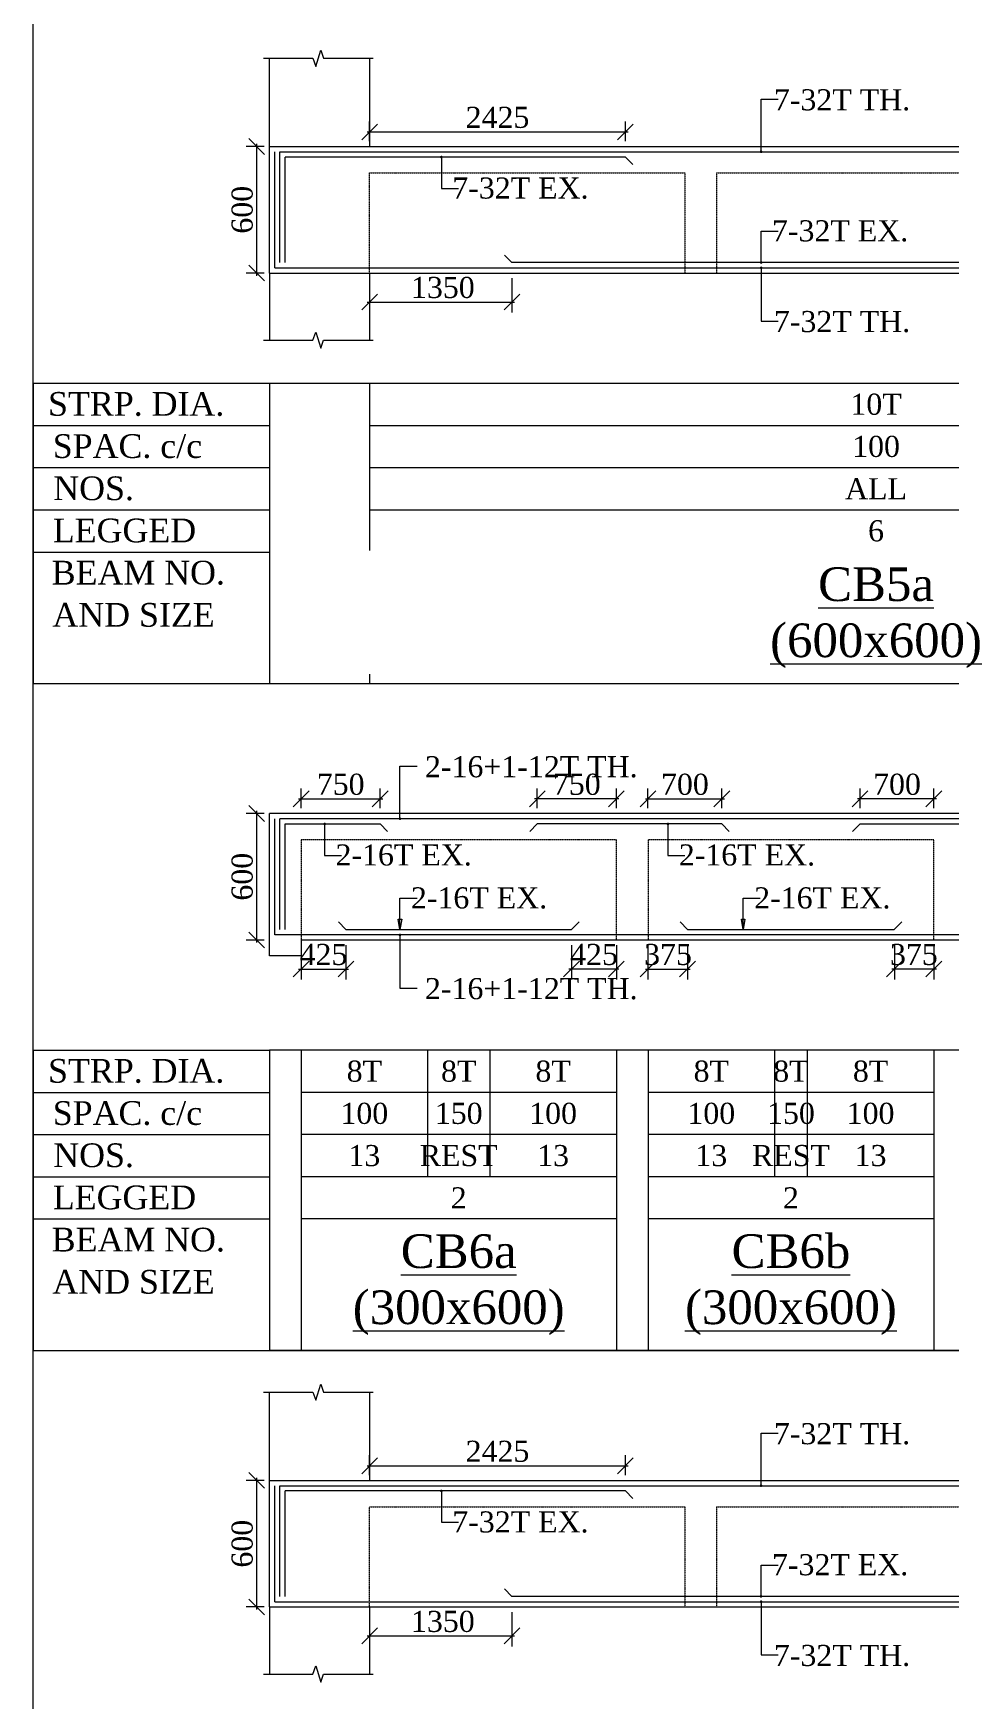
# Model space of a CAD drawing. Header units: inches. Extents: x 11017527 to 11245450, y -2821070 to -2693013.
# Drawn here: x 11187770 to 11196459, y -2753876 to -2738076 of the extents above; entities that cross this region are included whole.
import ezdxf
from ezdxf.enums import TextEntityAlignment as Align

# ---------------------------------------------------------------- set-up
doc = ezdxf.new("R2010")
doc.units = ezdxf.units.IN
doc.header["$LTSCALE"] = 0.5
doc.header["$MEASUREMENT"] = 0
doc.linetypes.add('HIDDEN', pattern=[9.525, 6.35, -3.175])
doc.layers.get('0').update_dxf_attribs({"lineweight": 0})
for name, color, linetype, lineweight in [('S-CUT OUT LINE', 9, 'Continuous', 9), ('S-DIM L.S.', 4, 'Continuous', 9), ('S-L.S.SECTION', 5, 'Continuous', 9), ('S-L.S.SLAB LINE', 8, 'HIDDEN', 5), ('S-L.S.STEEL', 6, 'Continuous', 15), ('S-SECTION MARK', 7, 'Continuous', 0), ('S-SHEET', 251, 'Continuous', 0), ('S-TEXT', 7, 'Continuous', 0), ('S-TEXT L.S. BEAM NO.', 30, 'Continuous', 5), ('S-TEXT. L.S.', 7, 'Continuous', 13)]:
    doc.layers.add(name, color=color, linetype=linetype, lineweight=lineweight)
doc.styles.add('135', font='arial.ttf', dxfattribs={"width": 0.8, "height": 135})
doc.styles.get("Standard").update_dxf_attribs({"font": 'times.ttf'})
doc.styles.add('TEXT', font='times.ttf')
doc.dimstyles.new('75', dxfattribs={"dimtxt": 135, "dimasz": 90, "dimexe": 0.1, "dimexo": 0.03, "dimgap": 0.09, "dimtad": 1, "dimdec": 0, "dimzin": 0, "dimdsep": 46, "dimtxsty": '135', "dimblk": 'ARCHTICK', "dimcen": 0.09, "dimclrd": 256, "dimclre": 256, "dimclrt": 256, "dimadec": 0, "dimazin": 0, "dimtfac": 1, "dimtdec": 0, "dimtofl": 0, "dimtmove": 1, "dimatfit": 3, "dimldrblk": 'DOTSMALL', "dimfxl": 1, "dimtolj": 1, "dimtzin": 0, "dimlwd": -1, "dimlwe": -1, "dimarcsym": 0})
doc.dimstyles.new('SETU_1', dxfattribs={"dimtxt": 200, "dimasz": 150, "dimexe": 100, "dimexo": 50, "dimgap": 35, "dimtad": 1, "dimdec": 0, "dimzin": 0, "dimdsep": 46, "dimtxsty": 'Standard', "dimblk": 'OBLIQUE', "dimcen": 150, "dimdle": 25, "dimclrd": 4, "dimclre": 7, "dimclrt": 256, "dimadec": 0, "dimazin": 0, "dimtfac": 1, "dimtdec": 0, "dimtofl": 0, "dimtmove": 1, "dimatfit": 3, "dimfxl": 1, "dimtolj": 1, "dimtzin": 0, "dimlwd": -1, "dimlwe": 5, "dimarcsym": 1})

# ---------------------------------------------------------------- blocks, each defined once
blk = doc.blocks.new('_Oblique')
at = {"color": 0, "linetype": 'ByBlock', "lineweight": -2}
blk.add_line((-0.5, -0.5), (0.5, 0.5), dxfattribs=at)
blk = doc.blocks.new('*D243')
at = {"layer": 'S-DIM L.S.', "color": 7, "lineweight": 5, "transparency": 16777216}
for p, q in [((11189959, -2739149), (11189788, -2739149)), ((11189959, -2740349), (11189788, -2740349))]:
    blk.add_line(p, q, dxfattribs=at)
at = {"layer": 'S-DIM L.S.', "color": 6, "transparency": 16777216}
blk.add_line((11189888, -2740374), (11189888, -2739124), dxfattribs=at)
at = {"layer": 'S-DIM L.S.', "color": 6, "transparency": 16777216, "xscale": 150, "yscale": 150, "zscale": 150}
for p, rotation in [((11189888, -2739149), 90), ((11189888, -2740349), 270)]:
    blk.add_blockref('_Oblique', p, dxfattribs=dict(at, rotation=rotation))
at = {"layer": 'S-DIM L.S.', "transparency": 16777216, "insert": (11189751, -2739749), "char_height": 200, "attachment_point": 5, "rotation": 90, "style": 'TEXT'}
blk.add_mtext('\\A1;600', dxfattribs=at)
blk = doc.blocks.new('*D244')
at = {"layer": 'S-DIM L.S.', "color": 7, "transparency": 16777216}
blk.add_line((11190934, -2739011), (11193409, -2739011), dxfattribs=at)
at = {"layer": 'S-DIM L.S.', "color": 7, "lineweight": 5, "transparency": 16777216}
for p, q in [((11190959, -2739099), (11190959, -2738911)), ((11193384, -2739099), (11193384, -2738911))]:
    blk.add_line(p, q, dxfattribs=at)
at = {"layer": 'S-DIM L.S.', "color": 7, "transparency": 16777216, "xscale": 150, "yscale": 150, "zscale": 150, "rotation": 180}
blk.add_blockref('_Oblique', (11190959, -2739011), dxfattribs=at)
at = {"layer": 'S-DIM L.S.', "color": 7, "transparency": 16777216, "xscale": 150, "yscale": 150, "zscale": 150}
blk.add_blockref('_Oblique', (11193384, -2739011), dxfattribs=at)
at = {"layer": 'S-DIM L.S.', "transparency": 16777216, "insert": (11192171, -2738874), "char_height": 200, "attachment_point": 5, "style": 'TEXT'}
blk.add_mtext('\\A1;2425', dxfattribs=at)
blk = doc.blocks.new('*D245')
at = {"layer": 'S-DIM L.S.', "color": 7, "lineweight": 5, "transparency": 16777216}
for p, q in [((11190959, -2740399), (11190959, -2740724)), ((11192308, -2740399), (11192308, -2740724))]:
    blk.add_line(p, q, dxfattribs=at)
at = {"layer": 'S-DIM L.S.', "color": 7, "transparency": 16777216}
blk.add_line((11190934, -2740624), (11192333, -2740624), dxfattribs=at)
at = {"layer": 'S-DIM L.S.', "color": 7, "transparency": 16777216, "xscale": 150, "yscale": 150, "zscale": 150, "rotation": 180}
blk.add_blockref('_Oblique', (11190959, -2740624), dxfattribs=at)
at = {"layer": 'S-DIM L.S.', "color": 7, "transparency": 16777216, "xscale": 150, "yscale": 150, "zscale": 150}
blk.add_blockref('_Oblique', (11192308, -2740624), dxfattribs=at)
at = {"layer": 'S-DIM L.S.', "transparency": 16777216, "insert": (11191653, -2740487), "char_height": 200, "attachment_point": 5, "style": 'TEXT'}
blk.add_mtext('\\A1;1350', dxfattribs=at)
blk = doc.blocks.new('_ArchTick')
at = {"color": 0, "linetype": 'ByBlock', "const_width": 0.15}
blk.add_lwpolyline([(-0.5, -0.5), (0.5, 0.5)], dxfattribs=at)
blk = doc.blocks.new('*D268')
at = {"layer": 'S-DIM L.S.', "color": 7, "transparency": 16777216}
blk.add_line((11190284, -2745335), (11191084, -2745335), dxfattribs=at)
at = {"layer": 'S-DIM L.S.', "color": 7, "lineweight": 5, "transparency": 16777216}
for p, q in [((11190309, -2745423), (11190309, -2745235)), ((11191059, -2745423), (11191059, -2745235))]:
    blk.add_line(p, q, dxfattribs=at)
at = {"layer": 'S-DIM L.S.', "color": 7, "transparency": 16777216, "xscale": 150, "yscale": 150, "zscale": 150, "rotation": 180}
blk.add_blockref('_Oblique', (11190309, -2745335), dxfattribs=at)
at = {"layer": 'S-DIM L.S.', "color": 7, "transparency": 16777216, "xscale": 150, "yscale": 150, "zscale": 150}
blk.add_blockref('_Oblique', (11191059, -2745335), dxfattribs=at)
at = {"layer": 'S-DIM L.S.', "transparency": 16777216, "insert": (11190684, -2745198), "char_height": 200, "attachment_point": 5, "style": 'TEXT'}
blk.add_mtext('\\A1;750', dxfattribs=at)
blk = doc.blocks.new('*D269')
at = {"layer": 'S-DIM L.S.', "color": 7, "lineweight": 5, "transparency": 16777216}
for p, q in [((11190309, -2746723), (11190309, -2747048)), ((11190734, -2746723), (11190734, -2747048))]:
    blk.add_line(p, q, dxfattribs=at)
at = {"layer": 'S-DIM L.S.', "color": 7, "transparency": 16777216}
blk.add_line((11190284, -2746948), (11190759, -2746948), dxfattribs=at)
at = {"layer": 'S-DIM L.S.', "color": 7, "transparency": 16777216, "xscale": 150, "yscale": 150, "zscale": 150, "rotation": 180}
blk.add_blockref('_Oblique', (11190309, -2746948), dxfattribs=at)
at = {"layer": 'S-DIM L.S.', "color": 7, "transparency": 16777216, "xscale": 150, "yscale": 150, "zscale": 150}
blk.add_blockref('_Oblique', (11190734, -2746948), dxfattribs=at)
at = {"layer": 'S-DIM L.S.', "transparency": 16777216, "insert": (11190521, -2746811), "char_height": 200, "attachment_point": 5, "style": 'TEXT'}
blk.add_mtext('\\A1;425', dxfattribs=at)
blk = doc.blocks.new('*D272')
at = {"layer": 'S-DIM L.S.', "color": 7, "lineweight": 5, "transparency": 16777216}
for p, q in [((11189959, -2745473), (11189788, -2745473)), ((11189959, -2746673), (11189788, -2746673))]:
    blk.add_line(p, q, dxfattribs=at)
at = {"layer": 'S-DIM L.S.', "color": 6, "transparency": 16777216}
blk.add_line((11189888, -2746698), (11189888, -2745448), dxfattribs=at)
at = {"layer": 'S-DIM L.S.', "color": 6, "transparency": 16777216, "xscale": 150, "yscale": 150, "zscale": 150}
for p, rotation in [((11189888, -2745473), 90), ((11189888, -2746673), 270)]:
    blk.add_blockref('_Oblique', p, dxfattribs=dict(at, rotation=rotation))
at = {"layer": 'S-DIM L.S.', "transparency": 16777216, "insert": (11189751, -2746073), "char_height": 200, "attachment_point": 5, "rotation": 90, "style": 'TEXT'}
blk.add_mtext('\\A1;600', dxfattribs=at)
blk = doc.blocks.new('*D277')
at = {"layer": 'S-DIM L.S.', "color": 7, "transparency": 16777216}
blk.add_line((11196334, -2745335), (11195584, -2745335), dxfattribs=at)
at = {"layer": 'S-DIM L.S.', "color": 7, "lineweight": 5, "transparency": 16777216}
for p, q in [((11195609, -2745423), (11195609, -2745235)), ((11196309, -2745423), (11196309, -2745235))]:
    blk.add_line(p, q, dxfattribs=at)
at = {"layer": 'S-DIM L.S.', "color": 7, "transparency": 16777216, "xscale": 150, "yscale": 150, "zscale": 150, "rotation": 180}
blk.add_blockref('_Oblique', (11195609, -2745335), dxfattribs=at)
at = {"layer": 'S-DIM L.S.', "color": 7, "transparency": 16777216, "xscale": 150, "yscale": 150, "zscale": 150}
blk.add_blockref('_Oblique', (11196309, -2745335), dxfattribs=at)
at = {"layer": 'S-DIM L.S.', "transparency": 16777216, "insert": (11195959, -2745198), "char_height": 200, "attachment_point": 5, "style": 'TEXT'}
blk.add_mtext('\\A1;700', dxfattribs=at)
blk = doc.blocks.new('*D292')
at = {"layer": 'S-DIM L.S.', "color": 7, "lineweight": 5, "transparency": 16777216}
for p, q in [((11195934, -2746723), (11195934, -2747048)), ((11196309, -2746723), (11196309, -2747048))]:
    blk.add_line(p, q, dxfattribs=at)
at = {"layer": 'S-DIM L.S.', "color": 7, "transparency": 16777216}
blk.add_line((11196334, -2746948), (11195909, -2746948), dxfattribs=at)
at = {"layer": 'S-DIM L.S.', "color": 7, "transparency": 16777216, "xscale": 150, "yscale": 150, "zscale": 150, "rotation": 180}
blk.add_blockref('_Oblique', (11195934, -2746948), dxfattribs=at)
at = {"layer": 'S-DIM L.S.', "color": 7, "transparency": 16777216, "xscale": 150, "yscale": 150, "zscale": 150}
blk.add_blockref('_Oblique', (11196309, -2746948), dxfattribs=at)
at = {"layer": 'S-DIM L.S.', "transparency": 16777216, "insert": (11196119, -2746811), "char_height": 200, "attachment_point": 5, "style": 'TEXT'}
blk.add_mtext('\\A1;375', dxfattribs=at)
blk = doc.blocks.new('*D303')
at = {"layer": 'S-DIM L.S.', "color": 7, "transparency": 16777216}
blk.add_line((11193573, -2745335), (11194323, -2745335), dxfattribs=at)
at = {"layer": 'S-DIM L.S.', "color": 7, "lineweight": 5, "transparency": 16777216}
for p, q in [((11193598, -2745423), (11193598, -2745235)), ((11194298, -2745423), (11194298, -2745235))]:
    blk.add_line(p, q, dxfattribs=at)
at = {"layer": 'S-DIM L.S.', "color": 7, "transparency": 16777216, "xscale": 150, "yscale": 150, "zscale": 150, "rotation": 180}
blk.add_blockref('_Oblique', (11193598, -2745335), dxfattribs=at)
at = {"layer": 'S-DIM L.S.', "color": 7, "transparency": 16777216, "xscale": 150, "yscale": 150, "zscale": 150}
blk.add_blockref('_Oblique', (11194298, -2745335), dxfattribs=at)
at = {"layer": 'S-DIM L.S.', "transparency": 16777216, "insert": (11193948, -2745198), "char_height": 200, "attachment_point": 5, "style": 'TEXT'}
blk.add_mtext('\\A1;700', dxfattribs=at)
blk = doc.blocks.new('*D304')
at = {"layer": 'S-DIM L.S.', "color": 7, "lineweight": 5, "transparency": 16777216}
for p, q in [((11193598, -2746723), (11193598, -2747048)), ((11193973, -2746723), (11193973, -2747048))]:
    blk.add_line(p, q, dxfattribs=at)
at = {"layer": 'S-DIM L.S.', "color": 7, "transparency": 16777216}
blk.add_line((11193573, -2746948), (11193998, -2746948), dxfattribs=at)
at = {"layer": 'S-DIM L.S.', "color": 7, "transparency": 16777216, "xscale": 150, "yscale": 150, "zscale": 150, "rotation": 180}
blk.add_blockref('_Oblique', (11193598, -2746948), dxfattribs=at)
at = {"layer": 'S-DIM L.S.', "color": 7, "transparency": 16777216, "xscale": 150, "yscale": 150, "zscale": 150}
blk.add_blockref('_Oblique', (11193973, -2746948), dxfattribs=at)
at = {"layer": 'S-DIM L.S.', "transparency": 16777216, "insert": (11193788, -2746811), "char_height": 200, "attachment_point": 5, "style": 'TEXT'}
blk.add_mtext('\\A1;375', dxfattribs=at)
blk = doc.blocks.new('*D305')
at = {"layer": 'S-DIM L.S.', "color": 7, "transparency": 16777216}
blk.add_line((11193323, -2745335), (11192523, -2745335), dxfattribs=at)
at = {"layer": 'S-DIM L.S.', "color": 7, "lineweight": 5, "transparency": 16777216}
for p, q in [((11192548, -2745423), (11192548, -2745235)), ((11193298, -2745423), (11193298, -2745235))]:
    blk.add_line(p, q, dxfattribs=at)
at = {"layer": 'S-DIM L.S.', "color": 7, "transparency": 16777216, "xscale": 150, "yscale": 150, "zscale": 150, "rotation": 180}
blk.add_blockref('_Oblique', (11192548, -2745335), dxfattribs=at)
at = {"layer": 'S-DIM L.S.', "color": 7, "transparency": 16777216, "xscale": 150, "yscale": 150, "zscale": 150}
blk.add_blockref('_Oblique', (11193298, -2745335), dxfattribs=at)
at = {"layer": 'S-DIM L.S.', "transparency": 16777216, "insert": (11192923, -2745198), "char_height": 200, "attachment_point": 5, "style": 'TEXT'}
blk.add_mtext('\\A1;750', dxfattribs=at)
blk = doc.blocks.new('*D306')
at = {"layer": 'S-DIM L.S.', "color": 7, "lineweight": 5, "transparency": 16777216}
for p, q in [((11192873, -2746723), (11192873, -2747048)), ((11193298, -2746723), (11193298, -2747048))]:
    blk.add_line(p, q, dxfattribs=at)
at = {"layer": 'S-DIM L.S.', "color": 7, "transparency": 16777216}
blk.add_line((11193323, -2746948), (11192848, -2746948), dxfattribs=at)
at = {"layer": 'S-DIM L.S.', "color": 7, "transparency": 16777216, "xscale": 150, "yscale": 150, "zscale": 150, "rotation": 180}
blk.add_blockref('_Oblique', (11192873, -2746948), dxfattribs=at)
at = {"layer": 'S-DIM L.S.', "color": 7, "transparency": 16777216, "xscale": 150, "yscale": 150, "zscale": 150}
blk.add_blockref('_Oblique', (11193298, -2746948), dxfattribs=at)
at = {"layer": 'S-DIM L.S.', "transparency": 16777216, "insert": (11193086, -2746811), "char_height": 200, "attachment_point": 5, "style": 'TEXT'}
blk.add_mtext('\\A1;425', dxfattribs=at)
blk = doc.blocks.new('*D278')
at = {"layer": 'S-DIM L.S.', "color": 7, "lineweight": 5, "transparency": 16777216}
for p, q in [((11189959, -2751797), (11189788, -2751797)), ((11189959, -2752997), (11189788, -2752997))]:
    blk.add_line(p, q, dxfattribs=at)
at = {"layer": 'S-DIM L.S.', "color": 6, "transparency": 16777216}
blk.add_line((11189888, -2753022), (11189888, -2751772), dxfattribs=at)
at = {"layer": 'S-DIM L.S.', "color": 6, "transparency": 16777216, "xscale": 150, "yscale": 150, "zscale": 150}
for p, rotation in [((11189888, -2751797), 90), ((11189888, -2752997), 270)]:
    blk.add_blockref('_Oblique', p, dxfattribs=dict(at, rotation=rotation))
at = {"layer": 'S-DIM L.S.', "transparency": 16777216, "insert": (11189751, -2752397), "char_height": 200, "attachment_point": 5, "rotation": 90, "style": 'TEXT'}
blk.add_mtext('\\A1;600', dxfattribs=at)
blk = doc.blocks.new('*D279')
at = {"layer": 'S-DIM L.S.', "color": 7, "transparency": 16777216}
blk.add_line((11190934, -2751659), (11193409, -2751659), dxfattribs=at)
at = {"layer": 'S-DIM L.S.', "color": 7, "lineweight": 5, "transparency": 16777216}
for p, q in [((11190959, -2751747), (11190959, -2751559)), ((11193384, -2751747), (11193384, -2751559))]:
    blk.add_line(p, q, dxfattribs=at)
at = {"layer": 'S-DIM L.S.', "color": 7, "transparency": 16777216, "xscale": 150, "yscale": 150, "zscale": 150, "rotation": 180}
blk.add_blockref('_Oblique', (11190959, -2751659), dxfattribs=at)
at = {"layer": 'S-DIM L.S.', "color": 7, "transparency": 16777216, "xscale": 150, "yscale": 150, "zscale": 150}
blk.add_blockref('_Oblique', (11193384, -2751659), dxfattribs=at)
at = {"layer": 'S-DIM L.S.', "transparency": 16777216, "insert": (11192171, -2751522), "char_height": 200, "attachment_point": 5, "style": 'TEXT'}
blk.add_mtext('\\A1;2425', dxfattribs=at)
blk = doc.blocks.new('*D280')
at = {"layer": 'S-DIM L.S.', "color": 7, "lineweight": 5, "transparency": 16777216}
for p, q in [((11190959, -2753047), (11190959, -2753371)), ((11192308, -2753047), (11192308, -2753371))]:
    blk.add_line(p, q, dxfattribs=at)
at = {"layer": 'S-DIM L.S.', "color": 7, "transparency": 16777216}
blk.add_line((11190934, -2753271), (11192333, -2753271), dxfattribs=at)
at = {"layer": 'S-DIM L.S.', "color": 7, "transparency": 16777216, "xscale": 150, "yscale": 150, "zscale": 150, "rotation": 180}
blk.add_blockref('_Oblique', (11190959, -2753271), dxfattribs=at)
at = {"layer": 'S-DIM L.S.', "color": 7, "transparency": 16777216, "xscale": 150, "yscale": 150, "zscale": 150}
blk.add_blockref('_Oblique', (11192308, -2753271), dxfattribs=at)
at = {"layer": 'S-DIM L.S.', "transparency": 16777216, "insert": (11191653, -2753135), "char_height": 200, "attachment_point": 5, "style": 'TEXT'}
blk.add_mtext('\\A1;1350', dxfattribs=at)

msp = doc.modelspace()

# ---------------------------------------------------------------- linework, layer by layer
at = {"layer": 'S-CUT OUT LINE'}
for points, elevation in [([(11189953.202, -2738312.865), (11190420.096, -2738312.865), (11190448.067, -2738389.712), (11190494.744, -2738236.017), (11190522.714, -2738312.865), (11190991.058, -2738312.865)], -0.028), ([(11189953.202, -2740985.634), (11190420.096, -2740985.634), (11190448.067, -2740908.786), (11190494.744, -2741062.482), (11190522.714, -2740985.634), (11190991.058, -2740985.634)], -0.028), ([(11189953.202, -2750960.385), (11190420.096, -2750960.385), (11190448.067, -2751037.232), (11190494.744, -2750883.537), (11190522.714, -2750960.385), (11190991.058, -2750960.385)], -0.025), ([(11189953.202, -2753633.154), (11190420.096, -2753633.154), (11190448.067, -2753556.306), (11190494.744, -2753710.002), (11190522.714, -2753633.154), (11190991.058, -2753633.154)], -0.025)]:
    msp.add_lwpolyline(points, dxfattribs=dict(at, elevation=elevation))
at = {"layer": 'S-L.S.SECTION', "color": 1}
for p, q in [((11190008.535, -2739149.249), (11190008.535, -2738312.865)), ((11190958.535, -2738312.865, 0), (11190958.535, -2739149.249, 0)), ((11190008.535, -2740349.249), (11190008.535, -2740985.634)), ((11190958.535, -2740349.249, 0), (11190958.535, -2740985.634, 0)), ((11190008.535, -2751796.769, 0.003), (11190008.535, -2750960.385, 0.003)), ((11190958.535, -2750960.385, 0.003), (11190958.535, -2751796.769, 0.003)), ((11190008.535, -2752996.769, 0.003), (11190008.535, -2753633.154, 0.003)), ((11190958.535, -2752996.769, 0.003), (11190958.535, -2753633.154, 0.003))]:
    msp.add_line(p, q, dxfattribs=at)
at = {"layer": 'S-L.S.SECTION', "color": 5}
for p, q in [((11190008.535, -2739149.249, -0.016), (11211508.535, -2739149.249, -0.017)), ((11190008.535, -2740349.249), (11190008.535, -2739149.249)), ((11190008.535, -2740349.249, -0.016), (11211508.535, -2740349.249, -0.017)), ((11210208.535, -2745473.009, -0.033), (11190008.535, -2745473.009, -0.017)), ((11190008.535, -2746823.009, -0.017), (11190008.535, -2745473.009, -0.017)), ((11209908.53, -2746673.009, -0.033), (11190308.535, -2746673.009, -0.017)), ((11190308.535, -2746673.009, -0.017), (11190308.535, -2746823.009, -0.017)), ((11190308.535, -2746823.009, -0.017), (11190008.535, -2746823.009, -0.017)), ((11190008.535, -2751796.769, -0.013), (11211508.535, -2751796.769, -0.014)), ((11190008.535, -2752996.769, 0.003), (11190008.535, -2751796.769, 0.003)), ((11190008.535, -2752996.769, -0.013), (11211508.535, -2752996.769, -0.014))]:
    msp.add_line(p, q, dxfattribs=at)
at = {"layer": 'S-L.S.SLAB LINE', "linetype": 'HIDDEN', "ltscale": 0.8}
for p, q in [((11190958.539, -2739399.251, -0.029), (11193948.225, -2739399.252, -0.025)), ((11190958.539, -2740349.249, 0), (11190958.539, -2739399.251, 0)), ((11193948.225, -2739399.252), (11193948.225, -2740349.249)), ((11194248.225, -2739399.253, -0.024), (11196958.536, -2739399.254, -0.021)), ((11194248.225, -2739399.253), (11194248.225, -2740349.249)), ((11193298.225, -2745723.011, -0.009), (11190308.535, -2745723.011, 0)), ((11190308.535, -2745723.011, -0.017), (11190308.535, -2746673.009, -0.017)), ((11193298.225, -2746673.057, -0.003), (11193298.225, -2745723.011, -0.003)), ((11196308.536, -2745723.011, -0.018), (11193598.225, -2745723.011, -0.01)), ((11193598.225, -2745723.011), (11193598.225, -2746673.009)), ((11196308.536, -2746673.009, -0.009), (11196308.536, -2745723.011, -0.009)), ((11190958.539, -2752046.771, -0.026), (11193948.225, -2752046.773, -0.022)), ((11190958.539, -2752996.769, 0.003), (11190958.539, -2752046.771, 0.003)), ((11193948.225, -2752046.773, 0.003), (11193948.225, -2752996.769, 0.003)), ((11194248.225, -2752046.773, -0.022), (11196958.536, -2752046.774, -0.018)), ((11194248.225, -2752046.773, 0.003), (11194248.225, -2752996.769, 0.003))]:
    msp.add_line(p, q, dxfattribs=at)
at = {"layer": 'S-L.S.STEEL', "color": 1}
for p, q in [((11190058.535, -2740299.249), (11190058.535, -2739199.249)), ((11190108.535, -2739199.249, -0.016), (11211408.535, -2739199.249, -0.017)), ((11190108.535, -2740249.249), (11190108.535, -2739199.249)), ((11190058.535, -2740299.249, -0.016), (11211458.535, -2740299.249, -0.017)), ((11190058.535, -2746623.009, -0.017), (11190058.535, -2745523.009, -0.017)), ((11210108.535, -2745523.009, -0.033), (11190108.535, -2745523.009, -0.017)), ((11190108.535, -2746573.009, -0.017), (11190108.535, -2745523.009, -0.017)), ((11210158.535, -2746623.009, -0.033), (11190058.535, -2746623.009, -0.017)), ((11190058.535, -2752946.769, 0.003), (11190058.535, -2751846.769, 0.003)), ((11190108.535, -2751846.769, -0.013), (11211408.535, -2751846.769, -0.014)), ((11190108.535, -2752896.769, 0.003), (11190108.535, -2751846.769, 0.003)), ((11190058.535, -2752946.769, -0.013), (11211458.535, -2752946.769, -0.014))]:
    msp.add_line(p, q, dxfattribs=at)
at = {"layer": 'S-L.S.STEEL'}
for p, q in [((11190158.535, -2740249.249), (11190158.535, -2739249.147)), ((11193383.539, -2739249.147, 0), (11190158.535, -2739249.147, -0.022)), ((11193383.539, -2739249.147, 0.014), (11193454.547, -2739320.156, 0.014)), ((11192308.539, -2740249.278, 0.008), (11192237.399, -2740178.138, 0.008)), ((11199212.552, -2740249.256, -0.021), (11192308.539, -2740249.278, -0.019)), ((11190158.535, -2746573.009, -0.017), (11190158.535, -2745573.009, -0.017)), ((11190158.535, -2745573.009, -0.017), (11191058.535, -2745573.009, -0.03)), ((11191058.535, -2745573.009, -0.017), (11191129.543, -2745644.018, -0.017)), ((11192548.225, -2745573.009, -0.017), (11192477.216, -2745644.018, -0.017)), ((11194298.225, -2745573.009, -0.005), (11192548.225, -2745573.009, -0.03)), ((11194298.225, -2745573.009, -0.009), (11194369.233, -2745644.018, -0.009)), ((11195608.536, -2745573.009, -0.009), (11195537.527, -2745644.018, -0.009)), ((11195608.536, -2745573.009, -0.007), (11197458.452, -2745572.974, -0.043)), ((11190733.535, -2746573.009, -0.017), (11190662.526, -2746502.001, -0.017)), ((11190733.535, -2746573.009, -0.036), (11192873.225, -2746573.009, -0.024)), ((11192873.225, -2746573.009, -0.017), (11192944.233, -2746502.001, -0.017)), ((11193973.225, -2746573.009, 0.02), (11193902.216, -2746502.001, 0.02)), ((11193973.225, -2746573.009, -0.017), (11195933.536, -2746573.009, -0.006)), ((11195933.536, -2746573.009, 0.02), (11196004.544, -2746502.001, 0.02)), ((11190158.535, -2752896.769, 0.003), (11190158.535, -2751896.667, 0.003)), ((11193383.539, -2751896.667, 0.003), (11190158.535, -2751896.667, -0.019)), ((11193383.539, -2751896.667, 0.017), (11193454.547, -2751967.676, 0.017)), ((11192308.539, -2752896.798, 0.011), (11192237.399, -2752825.658, 0.011)), ((11199212.552, -2752896.777, -0.018), (11192308.539, -2752896.798, -0.016))]:
    msp.add_line(p, q, dxfattribs=at)
at = {"layer": 'S-SHEET'}
for p, q in [((11187769.912, -2741394.249), (11190008.535, -2741394.249)), ((11187769.912, -2741394.25, -0.001), (11187769.912, -2744240.037, -0.001)), ((11190008.535, -2741394.249), (11211508.535, -2741394.249)), ((11190008.535, -2741394.249), (11190008.535, -2744240.037)), ((11190958.535, -2741394.249), (11190958.535, -2744240.037)), ((11187769.912, -2741794.249), (11190008.535, -2741794.249)), ((11190958.535, -2741794.249, 0.018), (11200562.535, -2741794.254, 0.012)), ((11187769.912, -2742194.249), (11190008.535, -2742194.249)), ((11190958.535, -2742194.249, 0.018), (11200562.535, -2742194.254, 0.012)), ((11187769.912, -2742594.249), (11190008.535, -2742594.249)), ((11190958.535, -2742594.249, 0.018), (11200562.535, -2742594.254, 0.012)), ((11187769.912, -2742994.249), (11190008.535, -2742994.249)), ((11190958.535, -2742994.249, 0.018), (11200562.535, -2742994.254, 0.012)), ((11187769.912, -2744240.037), (11245449.902, -2744240.037)), ((11187769.912, -2744240.037), (11190008.535, -2744240.037)), ((11190008.535, -2744240.037), (11211508.535, -2744240.037)), ((11187769.912, -2747718.009), (11190008.535, -2747718.009)), ((11187769.912, -2747718.01, -0.001), (11187769.912, -2750563.797, -0.001)), ((11210208.535, -2747718.009, -0.017), (11190008.535, -2747718.009)), ((11190008.535, -2747718.009, -0.017), (11190008.535, -2750563.797, -0.017)), ((11190008.535, -2747718.009), (11190008.535, -2750563.797)), ((11190308.535, -2747718.009, -0.017), (11190308.535, -2750563.797, -0.017)), ((11191508.535, -2747718.009, -0.017), (11191508.535, -2748918.009, -0.017)), ((11192098.225, -2747718.009, -0.017), (11192098.225, -2748918.009, -0.017)), ((11193298.225, -2747718.057, -0.003), (11193298.225, -2750563.845, -0.003)), ((11193298.225, -2747718.057, 0.009), (11193298.225, -2750563.845, 0.009)), ((11193598.225, -2747718.009), (11193598.225, -2750563.797)), ((11194798.225, -2747718.009, -0.017), (11194798.225, -2748918.009, -0.017)), ((11195108.536, -2747718.009, -0.017), (11195108.536, -2748918.009, -0.017)), ((11196308.536, -2747718.009, -0.009), (11196308.536, -2750563.797, -0.009)), ((11196308.536, -2747718.009, 0.003), (11196308.536, -2750563.797, 0.003)), ((11187769.912, -2748118.009), (11190008.535, -2748118.009)), ((11193298.225, -2748118.009, -0.008), (11190308.535, -2748118.009, -0.017)), ((11196308.536, -2748118.009, 0.001), (11193598.225, -2748118.009, -0.007)), ((11187769.912, -2748518.009), (11190008.535, -2748518.009)), ((11193298.225, -2748518.009, -0.008), (11190308.535, -2748518.009, -0.017)), ((11196308.536, -2748518.009, 0.001), (11193598.225, -2748518.009, -0.007)), ((11187769.912, -2748918.009), (11190008.535, -2748918.009)), ((11193298.225, -2748918.009, -0.008), (11190308.535, -2748918.009, -0.017)), ((11196308.536, -2748918.009, 0.001), (11193598.225, -2748918.009, -0.007)), ((11187769.912, -2749318.009), (11190008.535, -2749318.009)), ((11193298.225, -2749318.009, -0.008), (11190308.535, -2749318.009, -0.017)), ((11196308.536, -2749318.009, 0.001), (11193598.225, -2749318.009, -0.007)), ((11187769.912, -2750563.797, 0.001), (11245449.902, -2750563.797, 0.001)), ((11187769.912, -2750563.797), (11190008.535, -2750563.797)), ((11210208.535, -2750563.797, -0.017), (11190008.535, -2750563.797))]:
    msp.add_line(p, q, dxfattribs=at)
msp.add_lwpolyline([(11245449.902, -2772611.23), (11187769.912, -2772611.23), (11187769.912, -2725268.754), (11245449.902, -2725268.754)], close=True, dxfattribs=at)

# ---------------------------------------------------------------- texts
at = {"layer": 'S-TEXT', "style": 'TEXT'}
for s, p in [('STRP. DIA.', (11188745.245, -2741702.306)), ('SPAC. c/c', (11188662.107, -2742102.306)), ('NOS.', (11188341.559, -2742502.306)), ('LEGGED', (11188634.205, -2742902.306)), ('BEAM NO.', (11188765.44, -2743302.306)), ('AND SIZE', (11188720.234, -2743702.306)), ('STRP. DIA.', (11188745.245, -2748026.066)), ('SPAC. c/c', (11188662.107, -2748426.066)), ('NOS.', (11188341.559, -2748826.066)), ('LEGGED', (11188634.205, -2749226.066)), ('BEAM NO.', (11188765.44, -2749626.066)), ('AND SIZE', (11188720.234, -2750026.066))]:
    msp.add_text(s, height=225, dxfattribs=at).set_placement(p, align=Align.CENTER)
at = {"layer": 'S-TEXT', "char_height": 200, "attachment_point": 5, "style": 'TEXT'}
for s, insert, width in [('10T', (11195760.535, -2741594.287, 0.021), 7204), ('\\pxt9.000002;100', (11195760.535, -2741994.219, 0.029), 7204), ('ALL', (11195760.535, -2742394.234, 0.03), 7204), ('6', (11195760.535, -2742794.237, 0.023), 9604), ('8T', (11190908.535, -2747918.009, -0.009), 1200), ('8T', (11191803.38, -2747917.994, -0.001), 589.69015), ('8T', (11192698.225, -2747918.057, 0.001), 1200), ('8T', (11194198.225, -2747918.009, -0.009), 1200), ('8T', (11194953.38, -2747917.994, -0.003), 310.31077), ('8T', (11195708.536, -2747918.009, -0.009), 1200), ('\\pt2025;100', (11190908.535, -2748318.009, -0.016), 1200), ('\\pxt9.000002;150', (11191803.38, -2748317.98, -0.007), 589.69015), ('\\pt2025;100', (11192698.225, -2748318.057, -0.006), 1200), ('\\pt2025;100', (11194198.225, -2748318.009, -0.016), 1200), ('\\pxt9.000002;150', (11194953.38, -2748317.98, -0.005), 310.31077), ('\\pt2025;100', (11195708.536, -2748318.009, -0.016), 1200), ('13', (11190908.535, -2748718.009, -0.017), 1200), ('REST', (11191803.38, -2748717.98, -0.007), 589.69015), ('13', (11192698.225, -2748718.057, -0.007), 1200), ('13', (11194198.225, -2748718.009, -0.017), 1200), ('REST', (11194953.38, -2748717.98, -0.006), 310.31077), ('13', (11195708.536, -2748718.009, -0.017), 1200), ('2', (11191803.38, -2749117.994, -0.009), 2989.69015), ('2', (11194953.38, -2749117.994, -0.003), 2710.31077)]:
    msp.add_mtext(s, dxfattribs=dict(at, insert=insert, width=width))
at = {"layer": 'S-TEXT L.S. BEAM NO.', "linetype": 'ByBlock', "char_height": 319.2745, "attachment_point": 5, "style": 'TEXT'}
for s, insert, width in [('{\\LCB6a\\P(300x600)}', (11191803.38, -2749940.888, 0.001), 2989.69015), ('{\\LCB6b\\P(300x600)}', (11194953.38, -2749940.888, -0.002), 2710.31077)]:
    msp.add_mtext(s, dxfattribs=dict(at, insert=insert, width=width))
at = {"layer": 'S-TEXT. L.S.', "style": 'TEXT'}
for s, p in [('7-32T TH.', (11195437.719, -2738806.161, -0.073)), ('7-32T EX.', (11192388.493, -2739642.775, -0.078)), ('7-32T EX.', (11195419.587, -2740048.497, -0.073)), ('7-32T TH.', (11195437.719, -2740908.838, -0.073)), ('2-16T EX.', (11191281.218, -2745966.428, -0.044)), ('2-16T EX.', (11194536.015, -2745966.428, -0.044)), ('2-16T EX.', (11191995.91, -2746373.512, -0.04)), ('2-16T EX.', (11195250.706, -2746373.512, -0.04)), ('7-32T TH.', (11195437.719, -2751453.681, -0.071)), ('7-32T EX.', (11192388.493, -2752290.295, -0.075)), ('7-32T EX.', (11195419.587, -2752696.017, -0.071)), ('7-32T TH.', (11195437.719, -2753556.358, -0.071))]:
    msp.add_text(s, height=200, dxfattribs=at).set_placement(p, align=Align.CENTER)
for p in [(11191483.542, -2745129.815, -0.04), (11191483.542, -2747233.853, -0.04)]:
    msp.add_text('2-16+1-12T TH.', height=200, dxfattribs=at).set_placement(p)

# ---------------------------------------------------------------- dimensions: what is measured, and where the dimension line sits
at = {"layer": 'S-DIM L.S.'}
for base, p1, p2, picture, middle in [((11193383.539, -2739010.995, 0.034), (11190958.535, -2739149.147, 0.018), (11193383.539, -2739149.147, 0.014), '*D244', (11192171.037, -2738874.265, 0.034)), ((11191058.535, -2745334.858, -0.017), (11190308.535, -2745473.009, -0.017), (11191058.535, -2745473.009, -0.017), '*D268', (11190683.535, -2745197.839, -0.017)), ((11194298.225, -2745334.858, -0.009), (11193598.225, -2745473.009, -0.009), (11194298.225, -2745473.009, -0.009), '*D303', (11193948.225, -2745197.839, -0.009)), ((11193383.539, -2751658.515, 0.037), (11190958.535, -2751796.667, 0.021), (11193383.539, -2751796.667, 0.017), '*D279', (11192171.037, -2751521.785, 0.037))]:
    dim = msp.add_linear_dim(base=base, p1=p1, p2=p2, dimstyle='SETU_1', override={"dimtxsty": 'TEXT', "dimblk": 'Oblique', "dimclrd": 7, "dimarcsym": 1}, dxfattribs=at)
    dim.commit()
    dim.dimension.update_dxf_attribs({"geometry": picture, "text_midpoint": middle})
at = {"layer": 'S-DIM L.S.', "color": 7}
for base, p1, p2, picture, middle in [((11189887.621, -2739149.236, -0.006), (11190008.535, -2740349.236, -0.006), (11190008.535, -2739149.236, -0.006), '*D243', (11189750.89, -2739749.236, -0.006)), ((11189887.621, -2745473.009, -0.017), (11190008.535, -2746673.009, -0.017), (11190008.535, -2745473.009, -0.017), '*D272', (11189750.89, -2746073.009, -0.017)), ((11189887.621, -2751796.756, -0.003), (11190008.535, -2752996.756, -0.003), (11190008.535, -2751796.756, -0.003), '*D278', (11189750.89, -2752396.756, -0.003))]:
    dim = msp.add_linear_dim(base=base, p1=p1, p2=p2, angle=90, dimstyle='SETU_1', override={"dimlfac": 0.5, "dimtxsty": 'TEXT', "dimclrd": 6, "dimarcsym": 1}, dxfattribs=at)
    dim.commit()
    dim.dimension.update_dxf_attribs({"geometry": picture, "text_midpoint": middle})
at = {"layer": 'S-DIM L.S.'}
for base, p1, p2, picture, middle in [((11192308.408, -2740623.884, 0.034), (11190958.535, -2740349.147, 0.018), (11192308.408, -2740349.147, 0.008), '*D245', (11191653.474, -2740623.884, 0.034)), ((11190733.535, -2746947.746, -0.017), (11190308.535, -2746673.009, -0.017), (11190733.535, -2746673.009, -0.017), '*D269', (11190521.035, -2746947.746, -0.017)), ((11193973.225, -2746947.746, -0.009), (11193598.225, -2746673.009, -0.009), (11193973.225, -2746673.009, 0.02), '*D304', (11193787.682, -2746947.746, -0.009)), ((11192308.408, -2753271.404, 0.037), (11190958.535, -2752996.667, 0.021), (11192308.408, -2752996.667, 0.011), '*D280', (11191653.474, -2753271.404, 0.037))]:
    dim = msp.add_linear_dim(base=base, p1=p1, p2=p2, dimstyle='SETU_1', override={"dimtxsty": 'TEXT', "dimblk": 'Oblique', "dimclrd": 7, "dimarcsym": 1}, dxfattribs=at)
    dim.commit()
    dim.dimension.update_dxf_attribs({"geometry": picture, "text_midpoint": middle, "dimtype": 160})
for base, p1, p2, picture, middle in [((11192548.225, -2745334.858, -0.017), (11193298.225, -2745473.009, -0.017), (11192548.225, -2745473.009, -0.017), '*D305', (11192923.225, -2745197.839, -0.017)), ((11195608.536, -2745334.858, -0.009), (11196308.536, -2745473.009, -0.009), (11195608.536, -2745473.009, -0.009), '*D277', (11195958.536, -2745197.839, -0.009))]:
    dim = msp.add_linear_dim(base=base, p1=p1, p2=p2, angle=180, dimstyle='SETU_1', override={"dimtxsty": 'TEXT', "dimblk": 'Oblique', "dimclrd": 7, "dimarcsym": 1}, dxfattribs=at)
    dim.commit()
    dim.dimension.update_dxf_attribs({"geometry": picture, "text_midpoint": middle})
for base, p1, p2, picture, middle in [((11192873.225, -2746947.746, -0.017), (11193298.225, -2746673.009, -0.017), (11192873.225, -2746673.009, -0.017), '*D306', (11193085.725, -2746947.746, -0.017)), ((11195933.536, -2746947.746, -0.009), (11196308.536, -2746673.009, -0.009), (11195933.536, -2746673.009, 0.02), '*D292', (11196119.079, -2746947.746, -0.009))]:
    dim = msp.add_linear_dim(base=base, p1=p1, p2=p2, angle=180, dimstyle='SETU_1', override={"dimtxsty": 'TEXT', "dimblk": 'Oblique', "dimclrd": 7, "dimarcsym": 1}, dxfattribs=at)
    dim.commit()
    dim.dimension.update_dxf_attribs({"geometry": picture, "text_midpoint": middle, "dimtype": 160})

# ---------------------------------------------------------------- leaders
at = {"layer": 'S-SECTION MARK'}
for points, override in [([(11194670.243, -2739199.356, -0.076), (11194670.243, -2738701.367, -0.076), (11194831.744, -2738701.367, -0.076)], {"dimasz": 100, "dimclrd": 7}), ([(11191639.149, -2739249.386, -0.048), (11191639.149, -2739546.661, -0.048), (11191800.649, -2739546.661, -0.048)], {"dimasz": 100, "dimclrd": 7}), ([(11194670.243, -2740249.356, -0.076), (11194670.243, -2739952.08, -0.076), (11194831.744, -2739952.08, -0.076)], {"dimasz": 100, "dimclrd": 7}), ([(11194670.243, -2740299.356, -0.076), (11194670.243, -2740804.044, -0.076), (11194831.744, -2740804.044, -0.076)], {"dimasz": 100, "dimclrd": 7}), ([(11191246.566, -2745523.009, -0.043), (11191246.566, -2745025.02, -0.043), (11191408.066, -2745025.02, -0.043)], {"dimasz": 100, "dimclrd": 7}), ([(11190531.874, -2745573.039, -0.015), (11190531.874, -2745870.315, -0.015), (11190693.374, -2745870.315, -0.015)], {"dimasz": 100, "dimclrd": 7}), ([(11193786.671, -2745573.039, -0.015), (11193786.671, -2745870.315, -0.015), (11193948.171, -2745870.315, -0.015)], {"dimasz": 100, "dimclrd": 7}), ([(11191246.566, -2746574.372, -0.043), (11191246.566, -2746277.096, -0.043), (11191408.066, -2746277.096, -0.043)], {"dimasz": 100, "dimclrd": 7, "dimldrblk": 'ClosedBlank'}), ([(11194501.362, -2746574.372, -0.043), (11194501.362, -2746277.096, -0.043), (11194662.863, -2746277.096, -0.043)], {"dimasz": 100, "dimclrd": 7, "dimldrblk": 'ClosedBlank'}), ([(11191246.566, -2746624.372, -0.043), (11191246.566, -2747129.059, -0.043), (11191408.066, -2747129.059, -0.043)], {"dimasz": 100, "dimclrd": 7}), ([(11194670.243, -2751846.876, -0.073), (11194670.243, -2751348.887, -0.073), (11194831.744, -2751348.887, -0.073)], {"dimasz": 100, "dimclrd": 7}), ([(11191639.149, -2751896.906, -0.045), (11191639.149, -2752194.181, -0.045), (11191800.649, -2752194.181, -0.045)], {"dimasz": 100, "dimclrd": 7}), ([(11194670.243, -2752896.876, -0.073), (11194670.243, -2752599.6, -0.073), (11194831.744, -2752599.6, -0.073)], {"dimasz": 100, "dimclrd": 7}), ([(11194670.243, -2752946.876, -0.073), (11194670.243, -2753451.564, -0.073), (11194831.744, -2753451.564, -0.073)], {"dimasz": 100, "dimclrd": 7})]:
    msp.add_leader(points, dimstyle='75', override=override, dxfattribs=at)

# ---------------------------------------------------------------- next in the draw order: texts
at = {"layer": 'S-TEXT L.S. BEAM NO.', "color": 6, "linetype": 'ByBlock', "insert": (11195760.535, -2743617.128, 0.021), "char_height": 319.2745, "width": 9604, "attachment_point": 5, "style": 'TEXT', "bg_fill": 2}
msp.add_mtext('{\\LCB5a\\P(600x600)}', dxfattribs=at)

doc.saveas('drawing.dxf')
